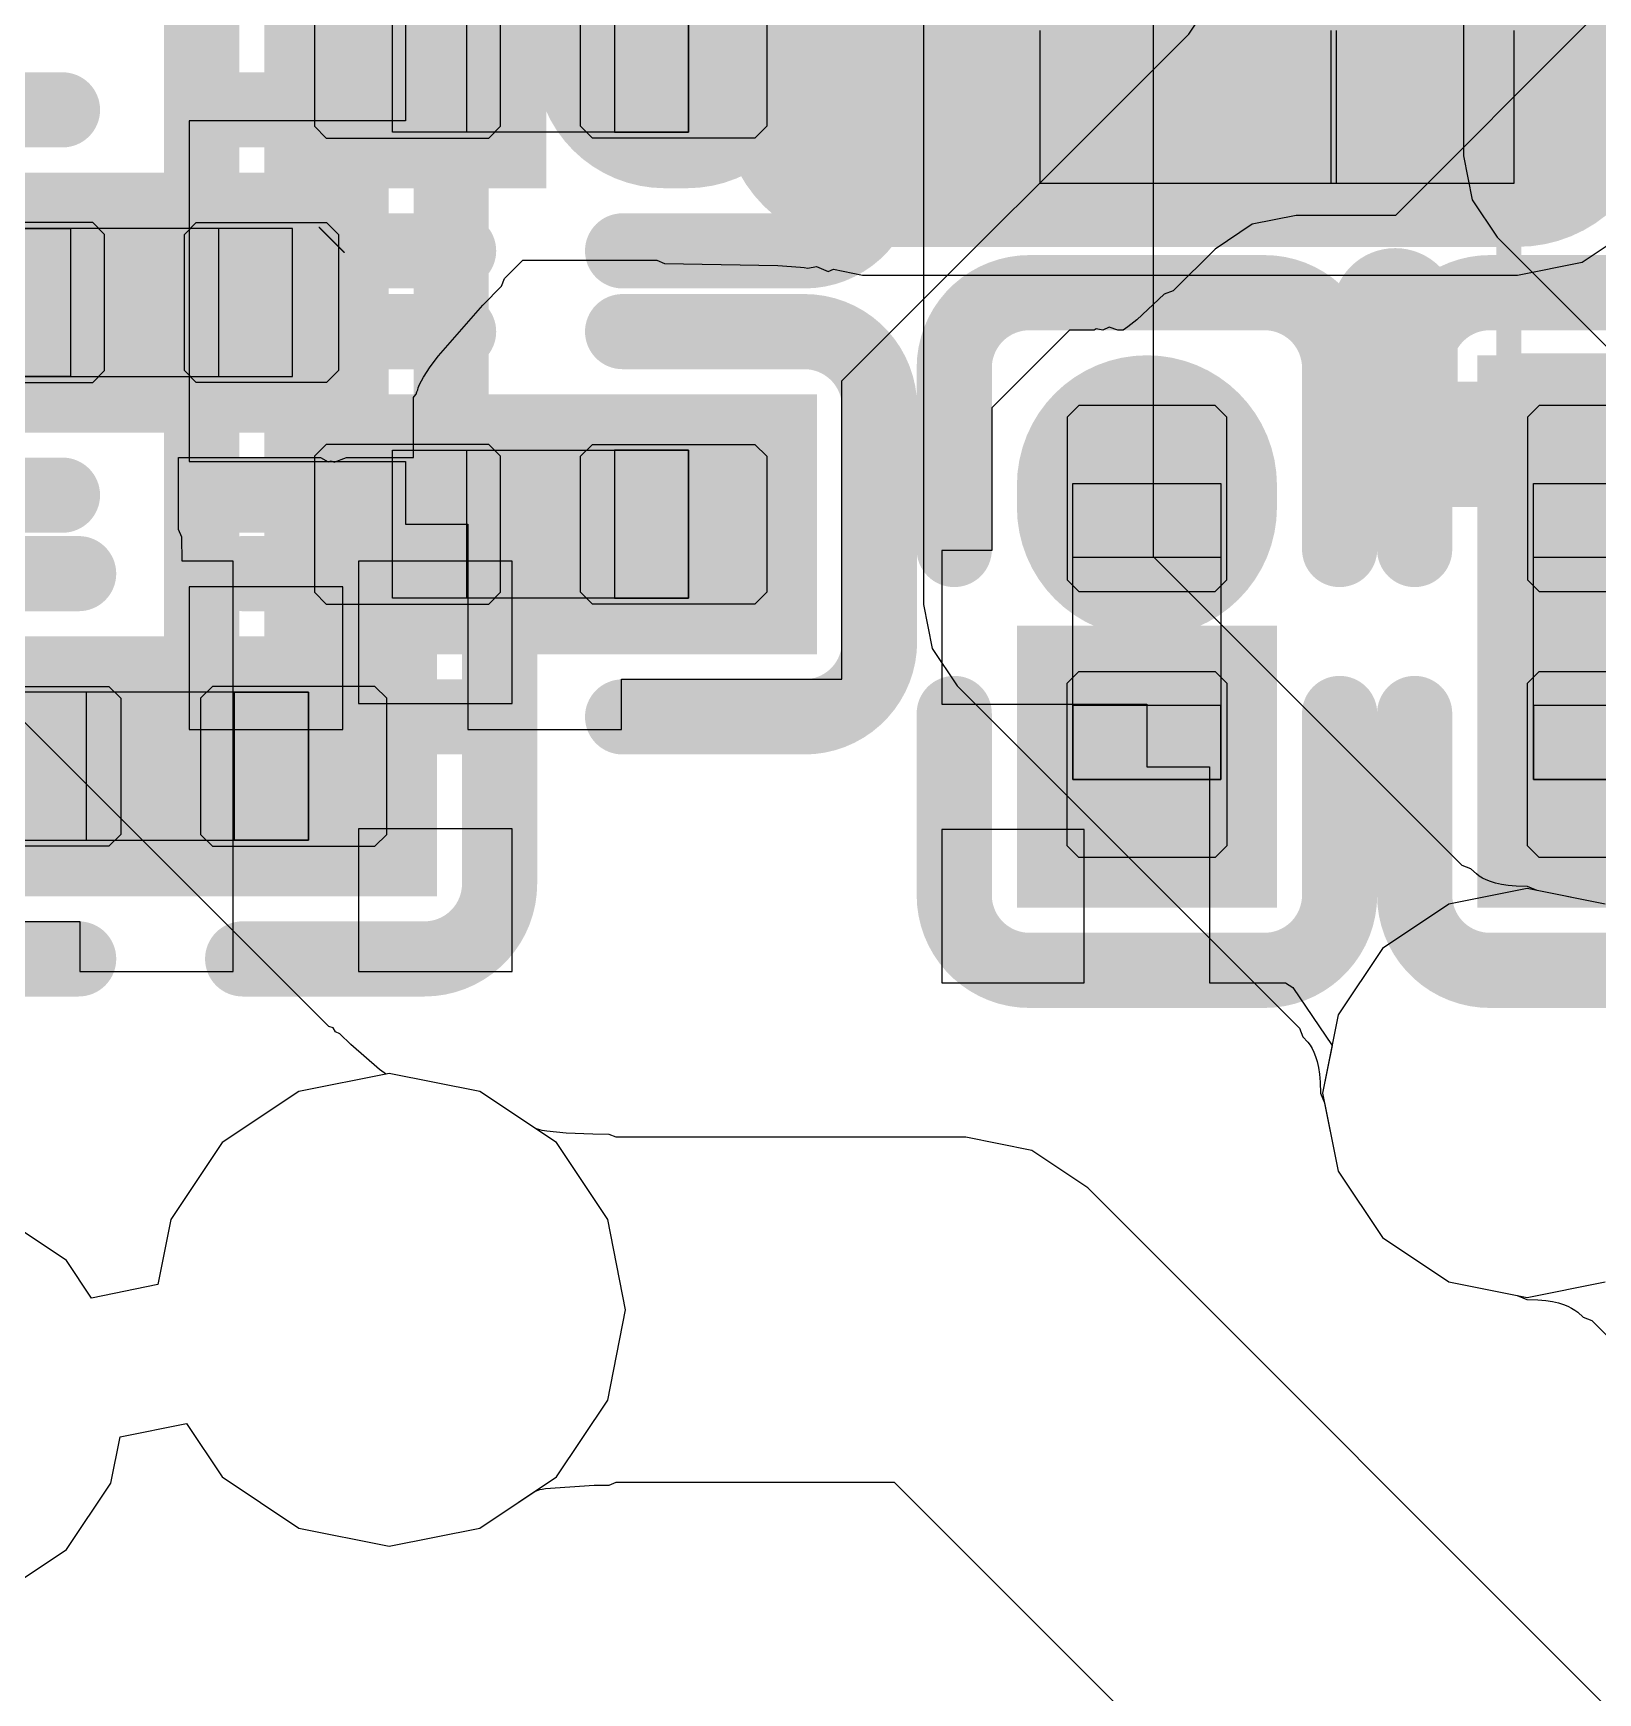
# Model space of a CAD drawing. Header units: millimetres. Extents: x 50 to 153, y 18 to 71.
# Drawn here: x 122.569 to 125.741, y 40.767 to 44.132 of the extents above; entities that cross this region are included whole.
import ezdxf

# ---------------------------------------------------------------- set-up
doc = ezdxf.new("R2010")
doc.units = ezdxf.units.MM
for name, color, linetype in [('BottomLayer', 5, 'Continuous'), ('BottomOverlay', 54, 'Continuous'), ('BottomPaste', 16, 'Continuous'), ('BottomSolder', 6, 'Continuous'), ('ConnectLayer', 7, 'Continuous'), ('KeepOutLayer', 6, 'Continuous'), ('Mechanical15', 56, 'Continuous'), ('Mechanical4', 56, 'Continuous'), ('Mechanical5', 56, 'Continuous'), ('TopLayer', 1, 'Continuous'), ('TopOverlay', 2, 'Continuous'), ('TopPaste', 8, 'Continuous'), ('TopSolder', 216, 'Continuous')]:
    doc.layers.add(name, color=color, linetype=linetype)

# ---------------------------------------------------------------- blocks, each defined once
blk = doc.blocks.new('MSOP_8_L3_0_W3_0_P0_65_LS5_0_BL_B_29')
at = {"layer": 'BottomLayer', "const_width": 0.364}
blk.add_lwpolyline([(0.9751, -1.4821), (0.9751, -2.81)], dxfattribs=at)
at = {"layer": 'BottomLayer', "const_width": 0.182}
for points in [[(0.8841, -1.4821, 1), (1.0661, -1.4821, 1)], [(0.8841, -2.81, 1), (1.0661, -2.81, 1)]]:
    blk.add_lwpolyline(points, format="xyb", close=True, dxfattribs=at)
at = {"layer": 'BottomOverlay', "const_width": 0.254}
for points in [[(1.6589, -1.7304), (1.6589, 1.6585)], [(1.6589, -1.7304), (1.3883, -1.7304)]]:
    blk.add_lwpolyline(points, dxfattribs=at)
at = {"layer": 'BottomOverlay', "const_width": 0.127}
for points in [[(1.3248, -1.7304, 1), (1.4518, -1.7304, 1)], [(1.5954, -1.7304, 1), (1.7224, -1.7304, 1)], [(1.5954, -1.7304, 1), (1.7224, -1.7304, 1)]]:
    blk.add_lwpolyline(points, format="xyb", close=True, dxfattribs=at)
at = {"layer": 'BottomPaste', "const_width": 0.364}
blk.add_lwpolyline([(0.9751, -1.4821), (0.9751, -2.81)], dxfattribs=at)
at = {"layer": 'BottomPaste', "const_width": 0.182}
for points in [[(0.8841, -1.4821, 1), (1.0661, -1.4821, 1)], [(0.8841, -2.81, 1), (1.0661, -2.81, 1)]]:
    blk.add_lwpolyline(points, format="xyb", close=True, dxfattribs=at)
at = {"layer": 'BottomSolder', "const_width": 0.5672}
blk.add_lwpolyline([(0.9751, -1.4821), (0.9751, -2.81)], dxfattribs=at)
at = {"layer": 'BottomSolder', "const_width": 0.2836}
for points in [[(0.8333, -1.4821, 1), (1.1169, -1.4821, 1)], [(0.8333, -2.81, 1), (1.1169, -2.81, 1)]]:
    blk.add_lwpolyline(points, format="xyb", close=True, dxfattribs=at)
at = {"layer": 'Mechanical15'}
for p, q in [((0.82, -1.49), (1.13, -1.49)), ((1.13, -1.49), (1.13, -1.86)), ((0.82, -1.85), (1.13, -1.85)), ((1.13, -1.85), (1.13, -2.45)), ((1.13, -1.86), (0.82, -1.86)), ((1.13, -2.45), (0.82, -2.45))]:
    blk.add_line(p, q, dxfattribs=at)
at = {"layer": 'Mechanical15', "const_width": 0.0508}
for points in [[(1.5, -1.5), (1.5, 1.5)], [(1.5, -1.5), (-1.5, -1.5)]]:
    blk.add_lwpolyline(points, dxfattribs=at)
at = {"layer": 'Mechanical15', "const_width": 0.0254}
blk.add_lwpolyline([(1.4873, -1.5, 1), (1.5127, -1.5, 1)], format="xyb", close=True, dxfattribs=at)
blk.add_lwpolyline([(1.4873, -1.5, 1), (1.5127, -1.5, 1)], format="xyb", close=True, dxfattribs=at)
blk = doc.blocks.new('R0201_B_47')
at = {"layer": 'BottomLayer'}
for points in [[(-0.3752, -0.162), (-0.0721, -0.162), (-0.3752, 0.162), (-0.0721, 0.162)], [(0.1079, -0.162), (0.411, -0.162), (0.1079, 0.162), (0.411, 0.162)]]:
    blk.add_solid(points, dxfattribs=at)
at = {"layer": 'BottomOverlay', "const_width": 0.1524}
for points in [[(-0.6038, -0.3906), (-0.6038, 0.3906)], [(-0.6038, 0.3906), (-0.1483, 0.3906)], [(0.1841, 0.3906), (0.6396, 0.3906)], [(0.6396, -0.3906), (0.6396, 0.3906)], [(-0.6038, -0.3906), (-0.1483, -0.3906)], [(0.1841, -0.3906), (0.6396, -0.3906)]]:
    blk.add_lwpolyline(points, dxfattribs=at)
at = {"layer": 'BottomOverlay', "const_width": 0.0762}
for points in [[(-0.6419, 0.3906, 1), (-0.5657, 0.3906, 1)], [(-0.6419, 0.3906, 1), (-0.5657, 0.3906, 1)], [(-0.1864, 0.3906, 1), (-0.1102, 0.3906, 1)], [(0.146, 0.3906, 1), (0.2222, 0.3906, 1)], [(0.6015, 0.3906, 1), (0.6777, 0.3906, 1)], [(0.6015, 0.3906, 1), (0.6777, 0.3906, 1)], [(-0.6419, -0.3906, 1), (-0.5657, -0.3906, 1)], [(-0.6419, -0.3906, 1), (-0.5657, -0.3906, 1)], [(-0.1864, -0.3906, 1), (-0.1102, -0.3906, 1)], [(0.146, -0.3906, 1), (0.2222, -0.3906, 1)], [(0.6015, -0.3906, 1), (0.6777, -0.3906, 1)], [(0.6015, -0.3906, 1), (0.6777, -0.3906, 1)]]:
    blk.add_lwpolyline(points, format="xyb", close=True, dxfattribs=at)
at = {"layer": 'BottomPaste'}
for p, q in [((-0.3512, 0.162), (-0.3752, 0.138)), ((-0.3752, 0.138), (-0.3752, -0.138)), ((-0.0871, 0.162), (-0.3512, 0.162)), ((-0.0631, 0.138), (-0.0871, 0.162)), ((-0.0631, -0.138), (-0.0631, 0.138)), ((0.0989, 0.138), (0.1229, 0.162)), ((0.0989, -0.138), (0.0989, 0.138)), ((0.1229, 0.162), (0.3871, 0.162)), ((0.3871, 0.162), (0.411, 0.138)), ((0.411, 0.138), (0.411, -0.138)), ((-0.3752, -0.138), (-0.3512, -0.162)), ((-0.3512, -0.162), (-0.0871, -0.162)), ((-0.0871, -0.162), (-0.0631, -0.138)), ((0.1229, -0.162), (0.0989, -0.138)), ((0.3871, -0.162), (0.1229, -0.162)), ((0.411, -0.138), (0.3871, -0.162))]:
    blk.add_line(p, q, dxfattribs=at)
for points in [[(-0.3752, -0.162), (-0.0721, -0.162), (-0.3752, 0.162), (-0.0721, 0.162)], [(0.1079, -0.162), (0.411, -0.162), (0.1079, 0.162), (0.411, 0.162)]]:
    blk.add_solid(points, dxfattribs=at)
at = {"layer": 'BottomSolder'}
for points in [[(-0.4768, -0.2636), (0.0295, -0.2636), (-0.4768, 0.2636), (0.0295, 0.2636)], [(0.0063, -0.2636), (0.5126, -0.2636), (0.0063, 0.2636), (0.5126, 0.2636)]]:
    blk.add_solid(points, dxfattribs=at)
at = {"layer": 'Mechanical15', "const_width": 0.00254}
blk.add_lwpolyline([(0.3721, 0.1524), (0.4229, 0.1016)], dxfattribs=at)
at = {"layer": 'Mechanical15', "const_width": 0.00127}
for points in [[(0.3714, 0.1524, 1), (0.3727, 0.1524, 1)], [(0.4222, 0.1016, 1), (0.4235, 0.1016, 1)]]:
    blk.add_lwpolyline(points, format="xyb", close=True, dxfattribs=at)
at = {"layer": 'Mechanical4'}
for p, q in [((0.3179, 0.15), (-0.2821, 0.15)), ((-0.2821, 0.15), (-0.2821, -0.1501)), ((0.3179, -0.1501), (0.3179, 0.15)), ((-0.2821, -0.1501), (0.3179, -0.1501))]:
    blk.add_line(p, q, dxfattribs=at)
at = {"layer": 'Mechanical5'}
for p, q in [((-0.2821, -0.1501), (-0.2821, 0.15)), ((-0.2821, 0.15), (-0.1321, 0.15)), ((-0.1321, 0.15), (-0.1321, -0.1501)), ((0.3179, 0.15), (0.1679, 0.15)), ((0.1679, 0.15), (0.1679, -0.1501)), ((0.3179, -0.1501), (0.3179, 0.15)), ((-0.1321, -0.1501), (-0.2821, -0.1501)), ((0.1679, -0.1501), (0.3179, -0.1501))]:
    blk.add_line(p, q, dxfattribs=at)
blk = doc.blocks.new('C0201_B_55')
at = {"layer": 'BottomLayer'}
for points in [[(-0.4623, -0.1444), (-0.0938, -0.1444), (-0.4623, 0.1796), (-0.0938, 0.1796)], [(0.0862, -0.1444), (0.4546, -0.1444), (0.0862, 0.1796), (0.4546, 0.1796)]]:
    blk.add_solid(points, dxfattribs=at)
at = {"layer": 'BottomOverlay', "const_width": 0.1524}
for points in [[(-0.6909, 0.2558, -0.414214), (-0.5385, 0.4082)], [(0.5308, 0.4082, -0.414214), (0.6832, 0.2558)], [(-0.5385, -0.373, -0.414214), (-0.6909, -0.2206)], [(0.6832, -0.2206, -0.414214), (0.5308, -0.373)]]:
    blk.add_lwpolyline(points, format="xyb", dxfattribs=at)
for points in [[(-0.17, 0.4082), (-0.5385, 0.4082)], [(0.5308, 0.4082), (0.1624, 0.4082)], [(-0.6909, 0.2558), (-0.6909, -0.2206)], [(0.6832, 0.2558), (0.6832, -0.2206)], [(-0.17, -0.373), (-0.5385, -0.373)], [(0.5308, -0.373), (0.1624, -0.373)]]:
    blk.add_lwpolyline(points, dxfattribs=at)
at = {"layer": 'BottomOverlay', "const_width": 0.0762}
for points in [[(-0.5766, 0.4082, 1), (-0.5004, 0.4082, 1)], [(-0.5766, 0.4082, 1), (-0.5004, 0.4082, 1)], [(-0.2081, 0.4082, 1), (-0.1319, 0.4082, 1)], [(0.1243, 0.4082, 1), (0.2005, 0.4082, 1)], [(0.4927, 0.4082, 1), (0.5689, 0.4082, 1)], [(0.4927, 0.4082, 1), (0.5689, 0.4082, 1)], [(-0.729, 0.2558, 1), (-0.6528, 0.2558, 1)], [(-0.729, 0.2558, 1), (-0.6528, 0.2558, 1)], [(0.6451, 0.2558, 1), (0.7213, 0.2558, 1)], [(0.6451, 0.2558, 1), (0.7213, 0.2558, 1)], [(-0.729, -0.2206, 1), (-0.6528, -0.2206, 1)], [(-0.729, -0.2206, 1), (-0.6528, -0.2206, 1)], [(0.6451, -0.2206, 1), (0.7213, -0.2206, 1)], [(0.6451, -0.2206, 1), (0.7213, -0.2206, 1)], [(-0.5766, -0.373, 1), (-0.5004, -0.373, 1)], [(-0.5766, -0.373, 1), (-0.5004, -0.373, 1)], [(-0.2081, -0.373, 1), (-0.1319, -0.373, 1)], [(0.1243, -0.373, 1), (0.2005, -0.373, 1)], [(0.4927, -0.373, 1), (0.5689, -0.373, 1)], [(0.4927, -0.373, 1), (0.5689, -0.373, 1)]]:
    blk.add_lwpolyline(points, format="xyb", close=True, dxfattribs=at)
at = {"layer": 'BottomPaste'}
for p, q in [((-0.4383, 0.1796), (-0.4623, 0.1556)), ((-0.1088, 0.1796), (-0.4383, 0.1796)), ((-0.0848, 0.1556), (-0.1088, 0.1796)), ((0.0772, 0.1556), (0.1012, 0.1796)), ((0.1012, 0.1796), (0.4306, 0.1796)), ((0.4306, 0.1796), (0.4546, 0.1556)), ((-0.4623, 0.1556), (-0.4623, -0.1204)), ((-0.0848, -0.1204), (-0.0848, 0.1556)), ((0.0772, -0.1204), (0.0772, 0.1556)), ((0.4546, 0.1556), (0.4546, -0.1204)), ((-0.4623, -0.1204), (-0.4383, -0.1444)), ((-0.1088, -0.1444), (-0.0848, -0.1204)), ((0.1012, -0.1444), (0.0772, -0.1204)), ((0.4546, -0.1204), (0.4306, -0.1444)), ((-0.4383, -0.1444), (-0.1088, -0.1444)), ((0.4306, -0.1444), (0.1012, -0.1444))]:
    blk.add_line(p, q, dxfattribs=at)
for points in [[(-0.4623, -0.1444), (-0.0938, -0.1444), (-0.4623, 0.1796), (-0.0938, 0.1796)], [(0.0862, -0.1444), (0.4546, -0.1444), (0.0862, 0.1796), (0.4546, 0.1796)]]:
    blk.add_solid(points, dxfattribs=at)
at = {"layer": 'BottomSolder'}
for points in [[(-0.5639, -0.246), (0.0078, -0.246), (-0.5639, 0.2812), (0.0078, 0.2812)], [(-0.0154, -0.246), (0.5562, -0.246), (-0.0154, 0.2812), (0.5562, 0.2812)]]:
    blk.add_solid(points, dxfattribs=at)
at = {"layer": 'Mechanical4'}
for p, q in [((0.2962, 0.1676), (-0.3038, 0.1676)), ((-0.3038, 0.1676), (-0.3038, -0.1324)), ((0.2962, -0.1324), (0.2962, 0.1676)), ((-0.3038, -0.1324), (0.2962, -0.1324))]:
    blk.add_line(p, q, dxfattribs=at)
at = {"layer": 'Mechanical5'}
for p, q in [((-0.3038, -0.1324), (-0.3038, 0.1676)), ((-0.3038, 0.1676), (-0.1538, 0.1676)), ((-0.1538, 0.1676), (-0.1538, -0.1324)), ((0.2962, 0.1676), (0.1462, 0.1676)), ((0.1462, 0.1676), (0.1462, -0.1324)), ((0.2962, -0.1324), (0.2962, 0.1676)), ((-0.1538, -0.1324), (-0.3038, -0.1324)), ((0.1462, -0.1324), (0.2962, -0.1324))]:
    blk.add_line(p, q, dxfattribs=at)
blk = doc.blocks.new('C0201_83')
at = {"layer": 'Mechanical4'}
for p, q in [((-0.3038, 0.1324), (0.2962, 0.1324)), ((-0.3038, -0.1676), (-0.3038, 0.1324)), ((0.2962, 0.1324), (0.2962, -0.1676)), ((0.2962, -0.1676), (-0.3038, -0.1676))]:
    blk.add_line(p, q, dxfattribs=at)
at = {"layer": 'Mechanical5'}
for p, q in [((-0.1538, 0.1324), (-0.3038, 0.1324)), ((-0.3038, 0.1324), (-0.3038, -0.1676)), ((-0.1538, -0.1676), (-0.1538, 0.1324)), ((0.1462, 0.1324), (0.2962, 0.1324)), ((0.1462, -0.1676), (0.1462, 0.1324)), ((0.2962, 0.1324), (0.2962, -0.1676)), ((-0.3038, -0.1676), (-0.1538, -0.1676)), ((0.2962, -0.1676), (0.1462, -0.1676))]:
    blk.add_line(p, q, dxfattribs=at)
at = {"layer": 'TopLayer', "const_width": 0.324}
blk.add_lwpolyline([(-0.2558, -0.0176), (-0.3003, -0.0176)], dxfattribs=at)
at = {"layer": 'TopLayer', "const_width": 0.162}
for points in [[(-0.3813, -0.0176, 1), (-0.2193, -0.0176, 1)], [(-0.3368, -0.0176, 1), (-0.1748, -0.0176, 1)]]:
    blk.add_lwpolyline(points, format="xyb", close=True, dxfattribs=at)
at = {"layer": 'TopLayer'}
blk.add_solid([(0.0862, -0.1796), (0.4546, -0.1796), (0.0862, 0.1444), (0.4546, 0.1444)], dxfattribs=at)
at = {"layer": 'TopOverlay', "const_width": 0.1524}
for points in [[(-0.6909, 0.2206, -0.414214), (-0.5385, 0.373)], [(0.5308, 0.373, -0.414214), (0.6832, 0.2206)], [(-0.5385, -0.4082, -0.414214), (-0.6909, -0.2558)], [(0.6832, -0.2558, -0.414214), (0.5308, -0.4082)]]:
    blk.add_lwpolyline(points, format="xyb", dxfattribs=at)
for points in [[(-0.17, 0.373), (-0.5385, 0.373)], [(0.5308, 0.373), (0.1624, 0.373)], [(-0.6909, 0.2206), (-0.6909, -0.2558)], [(0.6832, 0.2206), (0.6832, -0.2558)], [(-0.17, -0.4082), (-0.5385, -0.4082)], [(0.5308, -0.4082), (0.1624, -0.4082)]]:
    blk.add_lwpolyline(points, dxfattribs=at)
at = {"layer": 'TopOverlay', "const_width": 0.0762}
for points in [[(-0.5766, 0.373, 1), (-0.5004, 0.373, 1)], [(-0.5766, 0.373, 1), (-0.5004, 0.373, 1)], [(-0.2081, 0.373, 1), (-0.1319, 0.373, 1)], [(0.1243, 0.373, 1), (0.2005, 0.373, 1)], [(0.4927, 0.373, 1), (0.5689, 0.373, 1)], [(0.4927, 0.373, 1), (0.5689, 0.373, 1)], [(-0.729, 0.2206, 1), (-0.6528, 0.2206, 1)], [(-0.729, 0.2206, 1), (-0.6528, 0.2206, 1)], [(0.6451, 0.2206, 1), (0.7213, 0.2206, 1)], [(0.6451, 0.2206, 1), (0.7213, 0.2206, 1)], [(-0.729, -0.2558, 1), (-0.6528, -0.2558, 1)], [(-0.729, -0.2558, 1), (-0.6528, -0.2558, 1)], [(0.6451, -0.2558, 1), (0.7213, -0.2558, 1)], [(0.6451, -0.2558, 1), (0.7213, -0.2558, 1)], [(-0.5766, -0.4082, 1), (-0.5004, -0.4082, 1)], [(-0.5766, -0.4082, 1), (-0.5004, -0.4082, 1)], [(-0.2081, -0.4082, 1), (-0.1319, -0.4082, 1)], [(0.1243, -0.4082, 1), (0.2005, -0.4082, 1)], [(0.4927, -0.4082, 1), (0.5689, -0.4082, 1)], [(0.4927, -0.4082, 1), (0.5689, -0.4082, 1)]]:
    blk.add_lwpolyline(points, format="xyb", close=True, dxfattribs=at)
at = {"layer": 'TopPaste'}
for p, q in [((-0.4623, 0.1204), (-0.4383, 0.1444)), ((-0.4383, 0.1444), (-0.1088, 0.1444)), ((-0.1088, 0.1444), (-0.0848, 0.1204)), ((0.1012, 0.1444), (0.0772, 0.1204)), ((0.4306, 0.1444), (0.1012, 0.1444)), ((0.4546, 0.1204), (0.4306, 0.1444)), ((-0.4623, -0.1556), (-0.4623, 0.1204)), ((-0.0848, 0.1204), (-0.0848, -0.1556)), ((0.0772, 0.1204), (0.0772, -0.1556)), ((0.4546, -0.1556), (0.4546, 0.1204)), ((-0.4383, -0.1796), (-0.4623, -0.1556)), ((-0.0848, -0.1556), (-0.1088, -0.1796)), ((0.0772, -0.1556), (0.1012, -0.1796)), ((0.4306, -0.1796), (0.4546, -0.1556)), ((-0.1088, -0.1796), (-0.4383, -0.1796)), ((0.1012, -0.1796), (0.4306, -0.1796))]:
    blk.add_line(p, q, dxfattribs=at)
at = {"layer": 'TopPaste', "const_width": 0.324}
blk.add_lwpolyline([(-0.2558, -0.0176), (-0.3003, -0.0176)], dxfattribs=at)
at = {"layer": 'TopPaste', "const_width": 0.162}
for points in [[(-0.3813, -0.0176, 1), (-0.2193, -0.0176, 1)], [(-0.3368, -0.0176, 1), (-0.1748, -0.0176, 1)]]:
    blk.add_lwpolyline(points, format="xyb", close=True, dxfattribs=at)
at = {"layer": 'TopPaste'}
blk.add_solid([(0.0862, -0.1796), (0.4546, -0.1796), (0.0862, 0.1444), (0.4546, 0.1444)], dxfattribs=at)
at = {"layer": 'TopSolder', "const_width": 0.5272}
blk.add_lwpolyline([(-0.2558, -0.0176), (-0.3003, -0.0176)], dxfattribs=at)
at = {"layer": 'TopSolder', "const_width": 0.2636}
for points in [[(-0.4321, -0.0176, 1), (-0.1685, -0.0176, 1)], [(-0.3876, -0.0176, 1), (-0.124, -0.0176, 1)]]:
    blk.add_lwpolyline(points, format="xyb", close=True, dxfattribs=at)
at = {"layer": 'TopSolder'}
blk.add_solid([(-0.0154, -0.2812), (0.5562, -0.2812), (-0.0154, 0.246), (0.5562, 0.246)], dxfattribs=at)
blk = doc.blocks.new('C0201_84')
at = {"layer": 'Mechanical4'}
for p, q in [((-0.3038, 0.1324), (0.2962, 0.1324)), ((-0.3038, -0.1676), (-0.3038, 0.1324)), ((0.2962, 0.1324), (0.2962, -0.1676)), ((0.2962, -0.1676), (-0.3038, -0.1676))]:
    blk.add_line(p, q, dxfattribs=at)
at = {"layer": 'Mechanical5'}
for p, q in [((-0.1538, 0.1324), (-0.3038, 0.1324)), ((-0.3038, 0.1324), (-0.3038, -0.1676)), ((-0.1538, -0.1676), (-0.1538, 0.1324)), ((0.1462, 0.1324), (0.2962, 0.1324)), ((0.1462, -0.1676), (0.1462, 0.1324)), ((0.2962, 0.1324), (0.2962, -0.1676)), ((-0.3038, -0.1676), (-0.1538, -0.1676)), ((0.2962, -0.1676), (0.1462, -0.1676))]:
    blk.add_line(p, q, dxfattribs=at)
at = {"layer": 'TopLayer'}
for points in [[(-0.4623, -0.1796), (-0.0938, -0.1796), (-0.4623, 0.1444), (-0.0938, 0.1444)], [(0.0862, -0.1796), (0.4546, -0.1796), (0.0862, 0.1444), (0.4546, 0.1444)]]:
    blk.add_solid(points, dxfattribs=at)
at = {"layer": 'TopOverlay', "const_width": 0.1524}
for points in [[(-0.6909, 0.2206, -0.414214), (-0.5385, 0.373)], [(0.5308, 0.373, -0.414214), (0.6832, 0.2206)], [(-0.5385, -0.4082, -0.414214), (-0.6909, -0.2558)], [(0.6832, -0.2558, -0.414214), (0.5308, -0.4082)]]:
    blk.add_lwpolyline(points, format="xyb", dxfattribs=at)
for points in [[(-0.17, 0.373), (-0.5385, 0.373)], [(0.5308, 0.373), (0.1624, 0.373)], [(-0.6909, 0.2206), (-0.6909, -0.2558)], [(0.6832, 0.2206), (0.6832, -0.2558)], [(-0.17, -0.4082), (-0.5385, -0.4082)], [(0.5308, -0.4082), (0.1624, -0.4082)]]:
    blk.add_lwpolyline(points, dxfattribs=at)
at = {"layer": 'TopOverlay', "const_width": 0.0762}
for points in [[(-0.5766, 0.373, 1), (-0.5004, 0.373, 1)], [(-0.5766, 0.373, 1), (-0.5004, 0.373, 1)], [(-0.2081, 0.373, 1), (-0.1319, 0.373, 1)], [(0.1243, 0.373, 1), (0.2005, 0.373, 1)], [(0.4927, 0.373, 1), (0.5689, 0.373, 1)], [(0.4927, 0.373, 1), (0.5689, 0.373, 1)], [(-0.729, 0.2206, 1), (-0.6528, 0.2206, 1)], [(-0.729, 0.2206, 1), (-0.6528, 0.2206, 1)], [(0.6451, 0.2206, 1), (0.7213, 0.2206, 1)], [(0.6451, 0.2206, 1), (0.7213, 0.2206, 1)], [(-0.729, -0.2558, 1), (-0.6528, -0.2558, 1)], [(-0.729, -0.2558, 1), (-0.6528, -0.2558, 1)], [(0.6451, -0.2558, 1), (0.7213, -0.2558, 1)], [(0.6451, -0.2558, 1), (0.7213, -0.2558, 1)], [(-0.5766, -0.4082, 1), (-0.5004, -0.4082, 1)], [(-0.5766, -0.4082, 1), (-0.5004, -0.4082, 1)], [(-0.2081, -0.4082, 1), (-0.1319, -0.4082, 1)], [(0.1243, -0.4082, 1), (0.2005, -0.4082, 1)], [(0.4927, -0.4082, 1), (0.5689, -0.4082, 1)], [(0.4927, -0.4082, 1), (0.5689, -0.4082, 1)]]:
    blk.add_lwpolyline(points, format="xyb", close=True, dxfattribs=at)
at = {"layer": 'TopPaste'}
for p, q in [((-0.4623, 0.1204), (-0.4383, 0.1444)), ((-0.4383, 0.1444), (-0.1088, 0.1444)), ((-0.1088, 0.1444), (-0.0848, 0.1204)), ((0.1012, 0.1444), (0.0772, 0.1204)), ((0.4306, 0.1444), (0.1012, 0.1444)), ((0.4546, 0.1204), (0.4306, 0.1444)), ((-0.4623, -0.1556), (-0.4623, 0.1204)), ((-0.0848, 0.1204), (-0.0848, -0.1556)), ((0.0772, 0.1204), (0.0772, -0.1556)), ((0.4546, -0.1556), (0.4546, 0.1204)), ((-0.4383, -0.1796), (-0.4623, -0.1556)), ((-0.0848, -0.1556), (-0.1088, -0.1796)), ((0.0772, -0.1556), (0.1012, -0.1796)), ((0.4306, -0.1796), (0.4546, -0.1556)), ((-0.1088, -0.1796), (-0.4383, -0.1796)), ((0.1012, -0.1796), (0.4306, -0.1796))]:
    blk.add_line(p, q, dxfattribs=at)
for points in [[(-0.4623, -0.1796), (-0.0938, -0.1796), (-0.4623, 0.1444), (-0.0938, 0.1444)], [(0.0862, -0.1796), (0.4546, -0.1796), (0.0862, 0.1444), (0.4546, 0.1444)]]:
    blk.add_solid(points, dxfattribs=at)
at = {"layer": 'TopSolder'}
for points in [[(-0.5639, -0.2812), (0.0078, -0.2812), (-0.5639, 0.246), (0.0078, 0.246)], [(-0.0154, -0.2812), (0.5562, -0.2812), (-0.0154, 0.246), (0.5562, 0.246)]]:
    blk.add_solid(points, dxfattribs=at)
blk = doc.blocks.new('C0201_87')
at = {"layer": 'Mechanical4'}
for p, q in [((-0.3038, 0.1324), (0.2962, 0.1324)), ((-0.3038, -0.1676), (-0.3038, 0.1324)), ((0.2962, 0.1324), (0.2962, -0.1676)), ((0.2962, -0.1676), (-0.3038, -0.1676))]:
    blk.add_line(p, q, dxfattribs=at)
at = {"layer": 'Mechanical5'}
for p, q in [((-0.1538, 0.1324), (-0.3038, 0.1324)), ((-0.3038, 0.1324), (-0.3038, -0.1676)), ((-0.1538, -0.1676), (-0.1538, 0.1324)), ((0.1462, 0.1324), (0.2962, 0.1324)), ((0.1462, -0.1676), (0.1462, 0.1324)), ((0.2962, 0.1324), (0.2962, -0.1676)), ((-0.3038, -0.1676), (-0.1538, -0.1676)), ((0.2962, -0.1676), (0.1462, -0.1676))]:
    blk.add_line(p, q, dxfattribs=at)
at = {"layer": 'TopLayer', "const_width": 0.324}
blk.add_lwpolyline([(0.2926, -0.0176), (0.2482, -0.0176)], dxfattribs=at)
at = {"layer": 'TopLayer', "const_width": 0.162}
for points in [[(0.1672, -0.0176, 1), (0.3292, -0.0176, 1)], [(0.2116, -0.0176, 1), (0.3736, -0.0176, 1)]]:
    blk.add_lwpolyline(points, format="xyb", close=True, dxfattribs=at)
at = {"layer": 'TopLayer'}
blk.add_solid([(-0.4623, -0.1796), (-0.0938, -0.1796), (-0.4623, 0.1444), (-0.0938, 0.1444)], dxfattribs=at)
at = {"layer": 'TopOverlay', "const_width": 0.1524}
for points in [[(-0.6909, 0.2206, -0.414214), (-0.5385, 0.373)], [(0.5308, 0.373, -0.414214), (0.6832, 0.2206)], [(-0.5385, -0.4082, -0.414214), (-0.6909, -0.2558)], [(0.6832, -0.2558, -0.414214), (0.5308, -0.4082)]]:
    blk.add_lwpolyline(points, format="xyb", dxfattribs=at)
for points in [[(-0.5385, 0.373), (-0.17, 0.373)], [(0.1624, 0.373), (0.5308, 0.373)], [(-0.6909, 0.2206), (-0.6909, -0.2558)], [(0.6832, 0.2206), (0.6832, -0.2558)], [(-0.5385, -0.4082), (-0.17, -0.4082)], [(0.1624, -0.4082), (0.5308, -0.4082)]]:
    blk.add_lwpolyline(points, dxfattribs=at)
at = {"layer": 'TopOverlay', "const_width": 0.0762}
for points in [[(-0.5766, 0.373, 1), (-0.5004, 0.373, 1)], [(-0.5766, 0.373, 1), (-0.5004, 0.373, 1)], [(-0.2081, 0.373, 1), (-0.1319, 0.373, 1)], [(0.1243, 0.373, 1), (0.2005, 0.373, 1)], [(0.4927, 0.373, 1), (0.5689, 0.373, 1)], [(0.4927, 0.373, 1), (0.5689, 0.373, 1)], [(-0.729, 0.2206, 1), (-0.6528, 0.2206, 1)], [(-0.729, 0.2206, 1), (-0.6528, 0.2206, 1)], [(0.6451, 0.2206, 1), (0.7213, 0.2206, 1)], [(0.6451, 0.2206, 1), (0.7213, 0.2206, 1)], [(-0.729, -0.2558, 1), (-0.6528, -0.2558, 1)], [(-0.729, -0.2558, 1), (-0.6528, -0.2558, 1)], [(0.6451, -0.2558, 1), (0.7213, -0.2558, 1)], [(0.6451, -0.2558, 1), (0.7213, -0.2558, 1)], [(-0.5766, -0.4082, 1), (-0.5004, -0.4082, 1)], [(-0.5766, -0.4082, 1), (-0.5004, -0.4082, 1)], [(-0.2081, -0.4082, 1), (-0.1319, -0.4082, 1)], [(0.1243, -0.4082, 1), (0.2005, -0.4082, 1)], [(0.4927, -0.4082, 1), (0.5689, -0.4082, 1)], [(0.4927, -0.4082, 1), (0.5689, -0.4082, 1)]]:
    blk.add_lwpolyline(points, format="xyb", close=True, dxfattribs=at)
at = {"layer": 'TopPaste'}
for p, q in [((-0.4623, 0.1204), (-0.4383, 0.1444)), ((-0.4383, 0.1444), (-0.1088, 0.1444)), ((-0.1088, 0.1444), (-0.0848, 0.1204)), ((0.1012, 0.1444), (0.0772, 0.1204)), ((0.4306, 0.1444), (0.1012, 0.1444)), ((0.4546, 0.1204), (0.4306, 0.1444)), ((-0.4623, -0.1556), (-0.4623, 0.1204)), ((-0.0848, 0.1204), (-0.0848, -0.1556)), ((0.0772, 0.1204), (0.0772, -0.1556)), ((0.4546, -0.1556), (0.4546, 0.1204)), ((-0.4383, -0.1796), (-0.4623, -0.1556)), ((-0.0848, -0.1556), (-0.1088, -0.1796)), ((0.0772, -0.1556), (0.1012, -0.1796)), ((0.4306, -0.1796), (0.4546, -0.1556)), ((-0.1088, -0.1796), (-0.4383, -0.1796)), ((0.1012, -0.1796), (0.4306, -0.1796))]:
    blk.add_line(p, q, dxfattribs=at)
at = {"layer": 'TopPaste', "const_width": 0.324}
blk.add_lwpolyline([(0.2926, -0.0176), (0.2482, -0.0176)], dxfattribs=at)
at = {"layer": 'TopPaste', "const_width": 0.162}
for points in [[(0.1672, -0.0176, 1), (0.3292, -0.0176, 1)], [(0.2116, -0.0176, 1), (0.3736, -0.0176, 1)]]:
    blk.add_lwpolyline(points, format="xyb", close=True, dxfattribs=at)
at = {"layer": 'TopPaste'}
blk.add_solid([(-0.4623, -0.1796), (-0.0938, -0.1796), (-0.4623, 0.1444), (-0.0938, 0.1444)], dxfattribs=at)
at = {"layer": 'TopSolder', "const_width": 0.5272}
blk.add_lwpolyline([(0.2926, -0.0176), (0.2482, -0.0176)], dxfattribs=at)
at = {"layer": 'TopSolder', "const_width": 0.2636}
for points in [[(0.1164, -0.0176, 1), (0.38, -0.0176, 1)], [(0.1608, -0.0176, 1), (0.4244, -0.0176, 1)]]:
    blk.add_lwpolyline(points, format="xyb", close=True, dxfattribs=at)
at = {"layer": 'TopSolder'}
blk.add_solid([(-0.5639, -0.2812), (0.0078, -0.2812), (-0.5639, 0.246), (0.0078, 0.246)], dxfattribs=at)
blk = doc.blocks.new('C0201_88')
at = {"layer": 'Mechanical4'}
for p, q in [((-0.3038, 0.1324), (0.2962, 0.1324)), ((-0.3038, -0.1676), (-0.3038, 0.1324)), ((0.2962, 0.1324), (0.2962, -0.1676)), ((0.2962, -0.1676), (-0.3038, -0.1676))]:
    blk.add_line(p, q, dxfattribs=at)
at = {"layer": 'Mechanical5'}
for p, q in [((-0.1538, 0.1324), (-0.3038, 0.1324)), ((-0.3038, 0.1324), (-0.3038, -0.1676)), ((-0.1538, -0.1676), (-0.1538, 0.1324)), ((0.1462, 0.1324), (0.2962, 0.1324)), ((0.1462, -0.1676), (0.1462, 0.1324)), ((0.2962, 0.1324), (0.2962, -0.1676)), ((-0.3038, -0.1676), (-0.1538, -0.1676)), ((0.2962, -0.1676), (0.1462, -0.1676))]:
    blk.add_line(p, q, dxfattribs=at)
at = {"layer": 'TopLayer'}
for points in [[(-0.4623, -0.1796), (-0.0938, -0.1796), (-0.4623, 0.1444), (-0.0938, 0.1444)], [(0.0862, -0.1796), (0.4546, -0.1796), (0.0862, 0.1444), (0.4546, 0.1444)]]:
    blk.add_solid(points, dxfattribs=at)
at = {"layer": 'TopOverlay', "const_width": 0.1524}
for points in [[(-0.6909, 0.2206, -0.414214), (-0.5385, 0.373)], [(0.5308, 0.373, -0.414214), (0.6832, 0.2206)], [(-0.5385, -0.4082, -0.414214), (-0.6909, -0.2558)], [(0.6832, -0.2558, -0.414214), (0.5308, -0.4082)]]:
    blk.add_lwpolyline(points, format="xyb", dxfattribs=at)
for points in [[(-0.5385, 0.373), (-0.17, 0.373)], [(0.1624, 0.373), (0.5308, 0.373)], [(-0.6909, 0.2206), (-0.6909, -0.2558)], [(0.6832, 0.2206), (0.6832, -0.2558)], [(-0.5385, -0.4082), (-0.17, -0.4082)], [(0.1624, -0.4082), (0.5308, -0.4082)]]:
    blk.add_lwpolyline(points, dxfattribs=at)
at = {"layer": 'TopOverlay', "const_width": 0.0762}
for points in [[(-0.5766, 0.373, 1), (-0.5004, 0.373, 1)], [(-0.5766, 0.373, 1), (-0.5004, 0.373, 1)], [(-0.2081, 0.373, 1), (-0.1319, 0.373, 1)], [(0.1243, 0.373, 1), (0.2005, 0.373, 1)], [(0.4927, 0.373, 1), (0.5689, 0.373, 1)], [(0.4927, 0.373, 1), (0.5689, 0.373, 1)], [(-0.729, 0.2206, 1), (-0.6528, 0.2206, 1)], [(-0.729, 0.2206, 1), (-0.6528, 0.2206, 1)], [(0.6451, 0.2206, 1), (0.7213, 0.2206, 1)], [(0.6451, 0.2206, 1), (0.7213, 0.2206, 1)], [(-0.729, -0.2558, 1), (-0.6528, -0.2558, 1)], [(-0.729, -0.2558, 1), (-0.6528, -0.2558, 1)], [(0.6451, -0.2558, 1), (0.7213, -0.2558, 1)], [(0.6451, -0.2558, 1), (0.7213, -0.2558, 1)], [(-0.5766, -0.4082, 1), (-0.5004, -0.4082, 1)], [(-0.5766, -0.4082, 1), (-0.5004, -0.4082, 1)], [(-0.2081, -0.4082, 1), (-0.1319, -0.4082, 1)], [(0.1243, -0.4082, 1), (0.2005, -0.4082, 1)], [(0.4927, -0.4082, 1), (0.5689, -0.4082, 1)], [(0.4927, -0.4082, 1), (0.5689, -0.4082, 1)]]:
    blk.add_lwpolyline(points, format="xyb", close=True, dxfattribs=at)
at = {"layer": 'TopPaste'}
for p, q in [((-0.4623, 0.1204), (-0.4383, 0.1444)), ((-0.4383, 0.1444), (-0.1088, 0.1444)), ((-0.1088, 0.1444), (-0.0848, 0.1204)), ((0.1012, 0.1444), (0.0772, 0.1204)), ((0.4306, 0.1444), (0.1012, 0.1444)), ((0.4546, 0.1204), (0.4306, 0.1444)), ((-0.4623, -0.1556), (-0.4623, 0.1204)), ((-0.0848, 0.1204), (-0.0848, -0.1556)), ((0.0772, 0.1204), (0.0772, -0.1556)), ((0.4546, -0.1556), (0.4546, 0.1204)), ((-0.4383, -0.1796), (-0.4623, -0.1556)), ((-0.0848, -0.1556), (-0.1088, -0.1796)), ((0.0772, -0.1556), (0.1012, -0.1796)), ((0.4306, -0.1796), (0.4546, -0.1556)), ((-0.1088, -0.1796), (-0.4383, -0.1796)), ((0.1012, -0.1796), (0.4306, -0.1796))]:
    blk.add_line(p, q, dxfattribs=at)
for points in [[(-0.4623, -0.1796), (-0.0938, -0.1796), (-0.4623, 0.1444), (-0.0938, 0.1444)], [(0.0862, -0.1796), (0.4546, -0.1796), (0.0862, 0.1444), (0.4546, 0.1444)]]:
    blk.add_solid(points, dxfattribs=at)
at = {"layer": 'TopSolder'}
for points in [[(-0.5639, -0.2812), (0.0078, -0.2812), (-0.5639, 0.246), (0.0078, 0.246)], [(-0.0154, -0.2812), (0.5562, -0.2812), (-0.0154, 0.246), (0.5562, 0.246)]]:
    blk.add_solid(points, dxfattribs=at)

msp = doc.modelspace()

# ---------------------------------------------------------------- linework, layer by layer
at = {"layer": 'ConnectLayer'}
for p, q in [((124.3738, 48.9833), (124.3738, 42.9736)), ((124.8399, 43.0702), (124.8399, 48.8867)), ((125.4685, 47.7691), (125.4685, 43.8829)), ((123.1683, 42.1177), (120.3356, 44.9504)), ((123.3236, 44.2081), (123.3236, 43.9541)), ((124.9119, 44.1302), (124.968, 44.2143)), ((125.725, 44.157), (125.3306, 43.7625)), ((124.2087, 43.427), (124.9119, 44.1302)), ((123.3236, 43.9541), (122.8854, 43.9541)), ((122.8854, 43.9541), (122.8854, 43.6651)), ((125.4685, 43.8829), (125.4863, 43.7937)), ((125.4863, 43.7937), (125.5368, 43.7181)), ((125.0405, 43.7448), (124.9649, 43.6943)), ((125.1297, 43.7625), (125.0405, 43.7448)), ((125.3306, 43.7625), (125.1297, 43.7625)), ((125.5368, 43.7181), (127.0744, 42.1805)), ((125.7089, 43.6673), (125.8044, 43.7311)), ((124.9649, 43.6943), (124.88, 43.6094)), ((122.8854, 43.6651), (122.8854, 43.6651)), ((122.8854, 43.6651), (122.8854, 43.5522)), ((123.5246, 43.6344), (123.5617, 43.6715)), ((123.5617, 43.6715), (123.8337, 43.6715)), ((123.8337, 43.6715), (123.8488, 43.6649)), ((123.8488, 43.6649), (124.079, 43.661)), ((124.079, 43.661), (124.1245, 43.6577)), ((124.1245, 43.6577), (124.1324, 43.6567)), ((124.1324, 43.6567), (124.1395, 43.6552)), ((124.1395, 43.6552), (124.1569, 43.6585)), ((124.1569, 43.6585), (124.1806, 43.6487)), ((124.1806, 43.6487), (124.1912, 43.6531)), ((124.1912, 43.6531), (124.2505, 43.6413)), ((125.5784, 43.6413), (125.7089, 43.6673)), ((123.4806, 43.5803), (123.5184, 43.6189)), ((123.5184, 43.6189), (123.5246, 43.6344)), ((124.2505, 43.6413), (125.5784, 43.6413)), ((123.391, 43.478), (123.4806, 43.5803)), ((124.862, 43.6027), (124.8064, 43.551)), ((124.88, 43.6094), (124.862, 43.6027)), ((122.8854, 43.5522), (122.8854, 43.5522)), ((122.8854, 43.5522), (122.8854, 43.5381)), ((124.8064, 43.551), (124.7883, 43.5364)), ((122.8854, 43.5381), (122.8854, 43.2632)), ((124.6697, 43.5296), (124.5125, 43.3724)), ((124.7201, 43.5296), (124.6697, 43.5296)), ((124.7241, 43.5324), (124.7201, 43.5296)), ((124.7376, 43.5299), (124.7241, 43.5324)), ((124.75, 43.5358), (124.7376, 43.5299)), ((124.7676, 43.5296), (124.75, 43.5358)), ((124.7786, 43.5296), (124.7676, 43.5296)), ((124.7883, 43.5364), (124.7786, 43.5296)), ((123.3741, 43.4551), (123.391, 43.478)), ((123.3605, 43.4345), (123.3741, 43.4551)), ((123.3468, 43.405), (123.3489, 43.4087)), ((123.3489, 43.4087), (123.3494, 43.4131)), ((123.3494, 43.4131), (123.3522, 43.4196)), ((123.3522, 43.4196), (123.3605, 43.4345)), ((124.2087, 42.8218), (124.2087, 43.427)), ((123.3404, 43.3932), (123.3414, 43.3951)), ((123.3404, 43.2713), (123.3404, 43.3932)), ((123.3414, 43.3951), (123.3454, 43.4001)), ((123.3454, 43.4001), (123.3468, 43.405)), ((124.5125, 43.3724), (124.5125, 43.0828)), ((122.8641, 43.1258), (122.8641, 43.2713)), ((122.8641, 43.2713), (123.1514, 43.2713)), ((122.8854, 43.2632), (123.3236, 43.2632)), ((123.1514, 43.2713), (123.1669, 43.2628)), ((123.1669, 43.2628), (123.1733, 43.2647)), ((123.1733, 43.2647), (123.1793, 43.2619)), ((123.1793, 43.2619), (123.2044, 43.2713)), ((123.2044, 43.2713), (123.3404, 43.2713)), ((123.3236, 43.2632), (123.3236, 43.1362)), ((122.8706, 43.1101), (122.8641, 43.1258)), ((122.8709, 43.0615), (122.8706, 43.1101)), ((123.3236, 43.1362), (123.4506, 43.1362)), ((123.4506, 43.1362), (123.4506, 42.7202)), ((124.5125, 43.0828), (124.4109, 43.0828)), ((124.4109, 43.0828), (124.4109, 42.7715)), ((122.9748, 43.0615), (122.8709, 43.0615)), ((122.9748, 42.6455), (122.9748, 43.0615)), ((123.54, 43.0615), (123.2288, 43.0615)), ((123.2288, 43.0615), (123.2288, 42.7725)), ((123.54, 42.7725), (123.54, 43.0615)), ((125.466, 42.4441), (124.8399, 43.0702)), ((123.1966, 43.0092), (122.8854, 43.0092)), ((122.8854, 43.0092), (122.8854, 42.7202)), ((123.1966, 42.7202), (123.1966, 43.0092)), ((124.3738, 42.9736), (124.3915, 42.8844)), ((124.3915, 42.8844), (124.442, 42.8088)), ((123.7618, 42.7202), (123.7618, 42.8218)), ((123.7618, 42.8218), (124.2087, 42.8218)), ((124.442, 42.8088), (125.1363, 42.1145)), ((123.2288, 42.7725), (123.54, 42.7725)), ((124.4109, 42.7715), (124.8269, 42.7715)), ((124.8269, 42.7715), (124.8269, 42.6445)), ((122.8854, 42.7202), (123.1966, 42.7202)), ((123.4506, 42.7202), (123.7618, 42.7202)), ((122.9748, 42.2295), (122.9748, 42.6455)), ((124.8269, 42.6445), (124.9539, 42.6445)), ((124.9539, 42.6445), (124.9539, 42.2063)), ((123.54, 42.5185), (123.2288, 42.5185)), ((123.2288, 42.5185), (123.2288, 42.2295)), ((123.54, 42.2295), (123.54, 42.5185)), ((124.6999, 42.5175), (124.4109, 42.5175)), ((124.4109, 42.5175), (124.4109, 42.2063)), ((124.6999, 42.2063), (124.6999, 42.5175)), ((125.4835, 42.4378), (125.466, 42.4441)), ((125.4947, 42.4276), (125.4835, 42.4378)), ((125.5007, 42.423), (125.4947, 42.4276)), ((125.5072, 42.4189), (125.5007, 42.423)), ((125.5147, 42.4151), (125.5072, 42.4189)), ((125.5234, 42.4116), (125.5147, 42.4151)), ((125.5336, 42.4085), (125.5234, 42.4116)), ((125.5456, 42.4058), (125.5336, 42.4085)), ((125.5594, 42.4037), (125.5456, 42.4058)), ((125.5754, 42.4024), (125.5594, 42.4037)), ((125.5981, 42.4019), (125.5754, 42.4024)), ((125.6177, 42.3934), (125.5981, 42.4019)), ((125.4389, 42.3658), (125.3045, 42.276)), ((125.4389, 42.3658), (125.3045, 42.276)), ((125.5975, 42.3974), (125.4389, 42.3658)), ((125.5975, 42.3974), (125.4389, 42.3658)), ((125.756, 42.3658), (125.5975, 42.3974)), ((125.756, 42.3658), (125.5975, 42.3974)), ((125.756, 42.3658), (125.6177, 42.3934)), ((122.3952, 42.3311), (122.6636, 42.3311)), ((122.6636, 42.3311), (122.6636, 42.2295)), ((125.3045, 42.276), (125.2146, 42.1416)), ((125.3045, 42.276), (125.2146, 42.1416)), ((122.6636, 42.2295), (122.9748, 42.2295)), ((123.2288, 42.2295), (123.54, 42.2295)), ((124.4109, 42.2063), (124.6999, 42.2063)), ((124.9539, 42.2063), (125.1079, 42.2063)), ((125.1079, 42.2063), (125.1229, 42.1972)), ((125.1229, 42.1972), (125.2022, 42.0793)), ((125.2146, 42.1416), (125.1831, 41.983)), ((125.2146, 42.1416), (125.1831, 41.983)), ((123.1773, 42.1152), (123.1683, 42.1177)), ((123.1821, 42.1068), (123.1773, 42.1152)), ((123.191, 42.1033), (123.1821, 42.1068)), ((123.2131, 42.0816), (123.191, 42.1033)), ((125.1363, 42.1145), (125.1427, 42.0969)), ((125.1427, 42.0969), (125.1529, 42.0858)), ((123.2712, 42.0308), (123.2131, 42.0816)), ((125.1529, 42.0858), (125.1575, 42.0798)), ((125.1575, 42.0798), (125.1616, 42.0732)), ((125.1616, 42.0732), (125.1654, 42.0657)), ((125.1654, 42.0657), (125.1689, 42.0571)), ((125.2022, 42.0793), (125.1831, 41.983)), ((123.2805, 42.0239), (123.2712, 42.0308)), ((125.1689, 42.0571), (125.172, 42.0469)), ((125.172, 42.0469), (125.1747, 42.0349)), ((125.1747, 42.0349), (125.1768, 42.021)), ((123.2911, 42.0227), (123.1078, 41.9862)), ((123.2911, 42.0227), (123.1078, 41.9862)), ((123.2911, 42.0227), (123.1078, 41.9862)), ((123.2845, 42.0214), (123.2805, 42.0239)), ((123.2911, 42.0227), (123.2845, 42.0214)), ((123.4745, 41.9862), (123.2911, 42.0227)), ((123.4745, 41.9862), (123.2911, 42.0227)), ((123.4745, 41.9862), (123.2911, 42.0227)), ((123.4745, 41.9862), (123.2911, 42.0227)), ((125.1768, 42.021), (125.1781, 42.0051)), ((125.1781, 42.0051), (125.1785, 41.9824)), ((123.1078, 41.9862), (122.9524, 41.8824)), ((123.1078, 41.9862), (122.9524, 41.8824)), ((123.1078, 41.9862), (122.9524, 41.8824)), ((123.6299, 41.8824), (123.4745, 41.9862)), ((123.6299, 41.8824), (123.4745, 41.9862)), ((123.5879, 41.9105), (123.4745, 41.9862)), ((123.6299, 41.8824), (123.4745, 41.9862)), ((125.1785, 41.9824), (125.1871, 41.9628)), ((125.1831, 41.983), (125.2146, 41.8245)), ((125.1831, 41.983), (125.2146, 41.8245)), ((125.1831, 41.983), (125.2146, 41.8245)), ((125.1871, 41.9628), (125.2146, 41.8245)), ((123.5897, 41.9106), (123.5879, 41.9105)), ((123.5965, 41.9082), (123.5897, 41.9106)), ((123.6011, 41.9071), (123.5965, 41.9082)), ((123.6103, 41.9055), (123.6011, 41.9071)), ((123.6494, 41.9016), (123.6103, 41.9055)), ((123.704, 41.8993), (123.6494, 41.9016)), ((123.7371, 41.899), (123.704, 41.8993)), ((123.7508, 41.8932), (123.7371, 41.899)), ((122.9524, 41.8824), (122.8485, 41.7269)), ((122.9524, 41.8824), (122.8485, 41.7269)), ((122.9524, 41.8824), (122.8485, 41.7269)), ((123.7338, 41.7269), (123.6299, 41.8824)), ((123.7338, 41.7269), (123.6299, 41.8824)), ((123.7338, 41.7269), (123.6299, 41.8824)), ((124.4595, 41.8932), (123.7508, 41.8932)), ((124.5933, 41.8666), (124.4595, 41.8932)), ((124.7068, 41.7908), (124.5933, 41.8666)), ((125.2146, 41.8245), (125.3045, 41.69)), ((125.2146, 41.8245), (125.3045, 41.69)), ((125.2146, 41.8245), (125.3045, 41.69)), ((125.2146, 41.8245), (125.3045, 41.69)), ((128.6887, 37.8089), (124.7068, 41.7908)), ((122.6367, 41.6436), (122.5023, 41.7334)), ((122.6367, 41.6436), (122.5023, 41.7334)), ((122.6367, 41.6436), (122.5023, 41.7334)), ((122.8485, 41.7269), (122.8222, 41.5946)), ((122.8485, 41.7269), (122.8222, 41.5946)), ((122.8485, 41.7269), (122.8222, 41.5946)), ((123.7702, 41.5436), (123.7338, 41.7269)), ((123.7702, 41.5436), (123.7338, 41.7269)), ((123.7702, 41.5436), (123.7338, 41.7269)), ((125.3045, 41.69), (125.4389, 41.6002)), ((125.3045, 41.69), (125.4389, 41.6002)), ((125.3045, 41.69), (125.4389, 41.6002)), ((125.3045, 41.69), (125.4389, 41.6002)), ((122.6877, 41.5673), (122.6367, 41.6436)), ((122.6877, 41.5673), (122.6367, 41.6436)), ((122.6877, 41.5673), (122.6367, 41.6436)), ((122.8222, 41.5946), (122.6877, 41.5673)), ((122.8222, 41.5946), (122.6877, 41.5673)), ((122.8222, 41.5946), (122.6877, 41.5673)), ((125.4389, 41.6002), (125.5975, 41.5687)), ((125.4389, 41.6002), (125.5975, 41.5687)), ((125.4389, 41.6002), (125.5975, 41.5687)), ((125.4389, 41.6002), (125.5772, 41.5727)), ((125.5975, 41.5687), (125.756, 41.6002)), ((125.5975, 41.5687), (125.756, 41.6002)), ((125.5975, 41.5687), (125.756, 41.6002)), ((125.5772, 41.5727), (125.5968, 41.5641)), ((125.5968, 41.5641), (125.6195, 41.5637)), ((125.6195, 41.5637), (125.6355, 41.5624)), ((125.6355, 41.5624), (125.6493, 41.5603)), ((125.6493, 41.5603), (125.6613, 41.5576)), ((125.6613, 41.5576), (125.6715, 41.5544)), ((123.7338, 41.3602), (123.7702, 41.5436)), ((123.7338, 41.3602), (123.7702, 41.5436)), ((123.7338, 41.3602), (123.7702, 41.5436)), ((125.6715, 41.5544), (125.6802, 41.5509)), ((125.6802, 41.5509), (125.6877, 41.5471)), ((125.6877, 41.5471), (125.6942, 41.543)), ((125.6942, 41.543), (125.7002, 41.5385)), ((125.7002, 41.5385), (125.7114, 41.5283)), ((125.7114, 41.5283), (125.7289, 41.5219)), ((125.7289, 41.5219), (126.949, 40.3018)), ((123.6299, 41.2048), (123.7338, 41.3602)), ((123.6299, 41.2048), (123.7338, 41.3602)), ((123.6299, 41.2048), (123.7338, 41.3602)), ((122.7453, 41.2861), (122.8801, 41.313)), ((122.7453, 41.2861), (122.8801, 41.313)), ((122.7453, 41.2861), (122.8801, 41.313)), ((122.7453, 41.2861), (122.8801, 41.313)), ((122.8801, 41.313), (122.9524, 41.2048)), ((122.8801, 41.313), (122.9524, 41.2048)), ((122.8801, 41.313), (122.9524, 41.2048)), ((122.8801, 41.313), (122.9524, 41.2048)), ((122.7265, 41.192), (122.7453, 41.2861)), ((122.7265, 41.192), (122.7453, 41.2861)), ((122.7265, 41.192), (122.7453, 41.2861)), ((122.7265, 41.192), (122.7453, 41.2861)), ((122.6367, 41.0576), (122.7265, 41.192)), ((122.6367, 41.0576), (122.7265, 41.192)), ((122.6367, 41.0576), (122.7265, 41.192)), ((122.6367, 41.0576), (122.7265, 41.192)), ((122.9524, 41.2048), (123.1078, 41.101)), ((122.9524, 41.2048), (123.1078, 41.101)), ((122.9524, 41.2048), (123.1078, 41.101)), ((122.9524, 41.2048), (123.1078, 41.101)), ((123.4745, 41.101), (123.6299, 41.2048)), ((123.4745, 41.101), (123.6299, 41.2048)), ((123.4745, 41.101), (123.6299, 41.2048)), ((123.6076, 41.1811), (123.7062, 41.1879)), ((123.7062, 41.1879), (123.7371, 41.1881)), ((123.7371, 41.1881), (123.7508, 41.194)), ((123.7508, 41.194), (124.3147, 41.194)), ((124.3147, 41.194), (128.2966, 37.2121)), ((123.4745, 41.101), (123.5879, 41.1767)), ((123.5879, 41.1767), (123.5897, 41.1766)), ((123.5897, 41.1766), (123.5965, 41.1789)), ((123.5965, 41.1789), (123.6011, 41.18)), ((123.6011, 41.18), (123.6076, 41.1811)), ((123.1078, 41.101), (123.2911, 41.0645)), ((123.1078, 41.101), (123.2911, 41.0645)), ((123.1078, 41.101), (123.2911, 41.0645)), ((123.1078, 41.101), (123.2911, 41.0645)), ((123.2911, 41.0645), (123.4745, 41.101)), ((123.2911, 41.0645), (123.4745, 41.101)), ((123.2911, 41.0645), (123.4745, 41.101)), ((123.2911, 41.0645), (123.4745, 41.101)), ((122.5023, 40.9677), (122.6367, 41.0576)), ((122.5023, 40.9677), (122.6367, 41.0576)), ((122.5023, 40.9677), (122.6367, 41.0576)), ((122.5023, 40.9677), (122.6367, 41.0576))]:
    msp.add_line(p, q, dxfattribs=at)
at = {"layer": 'KeepOutLayer', "const_width": 0.1}
msp.add_lwpolyline([(125.676, 34.6072, -0.650183), (124.5718, 65.2974)], format="xyb", dxfattribs=at)
at = {"layer": 'TopOverlay', "const_width": 0.1}
msp.add_lwpolyline([(152.5477, 50.1974, 1), (111.3241, 50.1974, 1)], format="xyb", close=True, dxfattribs=at)

# ---------------------------------------------------------------- block references
for name, p, rotation in [('MSOP_8_L3_0_W3_0_P0_65_LS5_0_BL_B_29', (127.0605, 44.9574), 270), ('C0201_83', (123.594, 44.0635), 180), ('R0201_B_47', (122.7769, 43.5858), 360), ('C0201_87', (124.8093, 42.9226), 90), ('C0201_88', (125.7426, 42.9226), 90), ('C0201_84', (123.594, 43.1186), 180), ('C0201_B_55', (122.8238, 42.6631), 180)]:
    msp.add_blockref(name, p, dxfattribs=dict(rotation=rotation))

doc.saveas('drawing.dxf')
